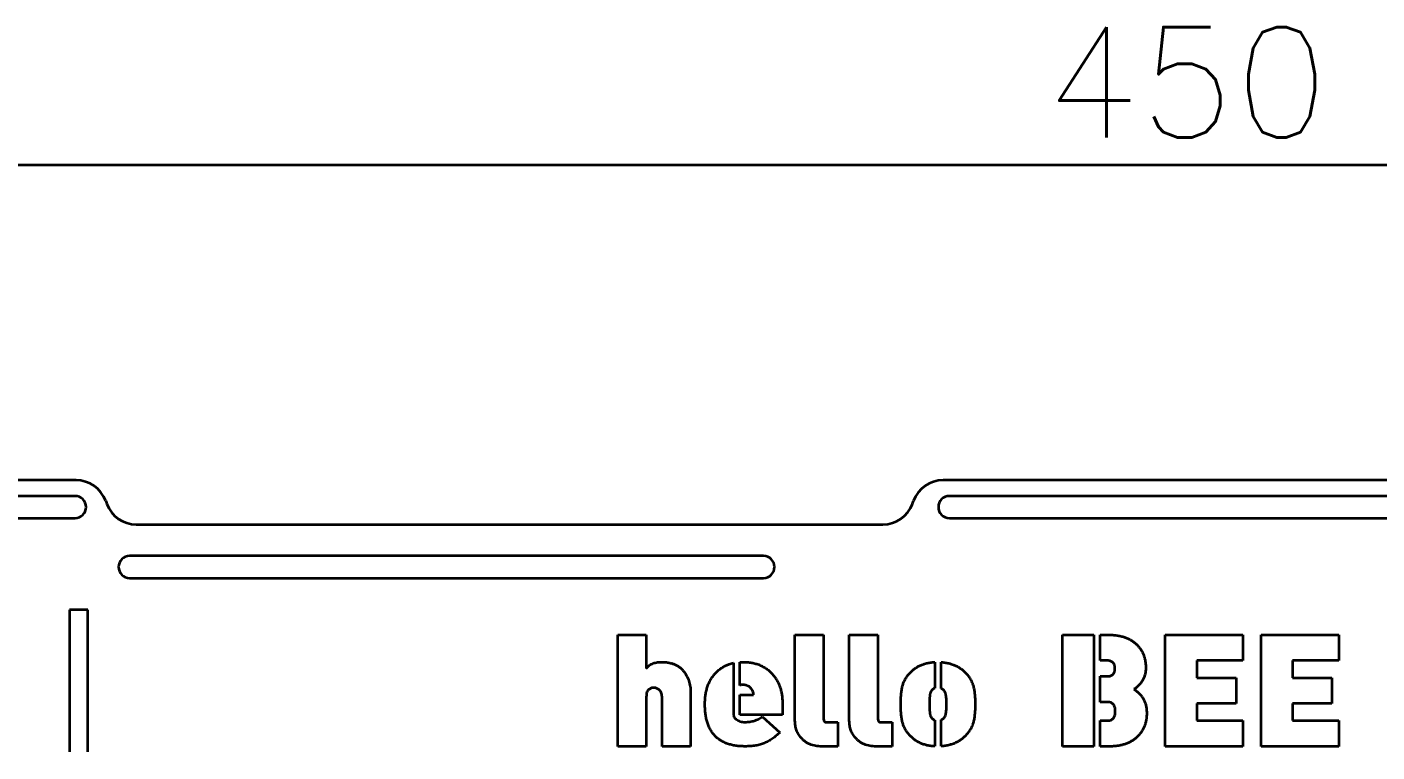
# Model space of a CAD drawing. Header units: millimetres. Extents: x 0 to 415, y 0 to 292.
# Drawn here: x 97.73 to 140.54, y 221.1 to 244.09 of the extents above; entities that cross this region are included whole.
import ezdxf
from ezdxf.enums import TextEntityAlignment as Align

# ---------------------------------------------------------------- set-up
doc = ezdxf.new("R2010")
doc.units = ezdxf.units.MM
doc.styles.add('SEACAD_txt_shx', font='txt.shx', dxfattribs={"width": 0.75})
doc.dimstyles.new('SLDDIMSTYLE0', dxfattribs={"dimtxt": 3.5, "dimasz": 3.302, "dimexe": 1.75, "dimexo": 1.75, "dimgap": 0.875, "dimtad": 1, "dimlfac": 5, "dimzin": 12, "dimdsep": 46, "dimtxsty": 'SEACAD_txt_shx', "dimblk1": '_SE_FILLED', "dimblk2": '_SE_FILLED', "dimsah": 1, "dimcen": 1.75, "dimadec": 0, "dimazin": 0, "dimtfac": 1, "dimtofl": 0, "dimtmove": 0, "dimatfit": 3, "dimfxl": 1, "dimtolj": 1, "dimtzin": 12, "dimarcsym": 0})

# ---------------------------------------------------------------- blocks, each defined once
blk = doc.blocks.new('DMBLK4')
at = {"linetype": 'Continuous', "lineweight": 35}
for points in [[(92.921, 240.264), (89.619, 239.713), (92.921, 239.163)], [(176.317, 240.264), (176.317, 239.163), (179.619, 239.713)]]:
    blk.add_hatch(color=7, dxfattribs=at).paths.add_polyline_path(points)
at = {"color": 7, "linetype": 'Continuous', "lineweight": 35}
for p, q in [((89.619, 226.469), (89.619, 241.463)), ((179.619, 226.469), (179.619, 241.463)), ((89.619, 239.713), (179.619, 239.713))]:
    blk.add_line(p, q, dxfattribs=at)
at = {"color": 7, "linetype": 'Continuous', "lineweight": 35, "style": 'SEACAD_txt_shx'}
blk.add_text('450', height=3.5, dxfattribs=at).set_placement((130.017, 244.088), align=Align.TOP_LEFT)
blk = doc.blocks.new('_SE_FILLED')
at = {"color": 0}
blk.add_line((0, 0), (-1, 0), dxfattribs=at)
blk.add_solid([(0, 0), (-1, -0.1665), (-1, 0.1665), (0, 0)], dxfattribs=at)

msp = doc.modelspace()

# ---------------------------------------------------------------- linework, layer by layer
at = {"color": 7, "linetype": 'Continuous', "lineweight": 35}
for p, q in [((99.2848, 229.7132), (94.6128, 229.7132)), ((142.4537, 229.7132), (126.7837, 229.7132)), ((99.2522, 229.2132), (96.5309, 229.2132)), ((142.2557, 229.2132), (126.9816, 229.2132)), ((100.2235, 229.0579), (100.2563, 228.9685)), ((125.8122, 228.9685), (125.845, 229.0579)), ((96.5309, 228.5132), (99.2522, 228.5132)), ((101.1951, 228.3132), (124.8735, 228.3132)), ((126.9816, 228.5132), (142.2557, 228.5132)), ((121.0863, 227.3132), (100.9822, 227.3132)), ((100.9822, 226.6132), (121.0863, 226.6132)), ((99.6587, 225.6032), (99.0787, 225.6032)), ((99.0787, 225.6032), (99.0787, 221.0957)), ((99.6587, 221.0957), (99.6587, 225.6032)), ((116.462, 224.811), (117.3689, 224.811)), ((116.462, 221.274), (116.462, 224.811)), ((117.3689, 224.811), (117.3689, 223.739)), ((122.0849, 224.811), (122.9918, 224.811)), ((122.0849, 222.0888), (122.0849, 224.811)), ((122.9918, 224.811), (122.9918, 222.1582)), ((123.8081, 224.811), (124.715, 224.811)), ((123.8081, 222.0888), (123.8081, 224.811)), ((124.715, 224.811), (124.715, 222.1582)), ((130.5646, 221.274), (130.5646, 224.811)), ((130.5646, 224.811), (131.5623, 224.811)), ((131.5623, 224.811), (131.5623, 221.274)), ((131.7623, 224.811), (132.0285, 224.811)), ((131.7623, 223.9947), (131.7623, 224.811)), ((133.8296, 224.811), (136.2924, 224.811)), ((133.8296, 221.274), (133.8296, 224.811)), ((136.2924, 224.811), (136.2924, 223.9947)), ((136.8678, 224.811), (139.3306, 224.811)), ((136.8678, 221.274), (136.8678, 224.811)), ((139.3306, 224.811), (139.3306, 223.9947)), ((120.335, 223.2091), (120.335, 223.946)), ((126.5175, 223.9474), (126.5175, 223.1204)), ((126.7175, 223.1136), (126.7175, 223.9457)), ((131.9824, 223.9947), (131.7623, 223.9947)), ((134.8272, 223.9947), (134.8272, 223.4506)), ((136.2924, 223.9947), (134.8272, 223.9947)), ((137.8654, 223.9947), (137.8654, 223.4506)), ((139.3306, 223.9947), (137.8654, 223.9947)), ((120.135, 223.9195), (120.135, 222.2716)), ((131.7623, 223.4959), (131.9824, 223.4959)), ((131.7623, 222.6797), (131.7623, 223.4959)), ((134.8272, 223.4506), (136.0763, 223.4506)), ((136.0763, 223.4506), (136.0763, 222.6343)), ((137.8654, 223.4506), (139.1145, 223.4506)), ((139.1145, 223.4506), (139.1145, 222.6343)), ((117.3689, 222.8497), (117.3689, 221.274)), ((117.8677, 221.274), (117.8677, 222.8497)), ((118.7746, 222.9773), (118.7746, 221.274)), ((120.335, 222.9064), (120.7706, 222.9064)), ((120.335, 222.2716), (120.335, 222.9064)), ((121.6853, 222.6705), (121.6853, 222.2716)), ((132.0008, 222.6797), (131.7623, 222.6797)), ((121.6853, 222.2716), (120.335, 222.2716)), ((121.0561, 222.2156), (121.5989, 221.7147)), ((134.8272, 222.6343), (134.8272, 222.0902)), ((136.0763, 222.6343), (134.8272, 222.6343)), ((137.8654, 222.6343), (137.8654, 222.0902)), ((139.1145, 222.6343), (137.8654, 222.6343)), ((123.0662, 222.0448), (123.4417, 222.0448)), ((123.4417, 222.0448), (123.4417, 221.274)), ((124.7894, 222.0448), (125.1649, 222.0448)), ((125.1649, 222.0448), (125.1649, 221.274)), ((126.5175, 222.1029), (126.5175, 221.2759)), ((126.7175, 221.2777), (126.7175, 222.1097)), ((131.7623, 222.0902), (132.0008, 222.0902)), ((131.7623, 221.274), (131.7623, 222.0902)), ((134.8272, 222.0902), (136.2924, 222.0902)), ((136.2924, 222.0902), (136.2924, 221.274)), ((137.8654, 222.0902), (139.3306, 222.0902)), ((139.3306, 222.0902), (139.3306, 221.274)), ((117.3689, 221.274), (116.462, 221.274)), ((118.7746, 221.274), (117.8677, 221.274)), ((123.4417, 221.274), (122.933, 221.274)), ((125.1649, 221.274), (124.6562, 221.274)), ((131.5623, 221.274), (130.5646, 221.274)), ((132.0894, 221.274), (131.7623, 221.274)), ((136.2924, 221.274), (133.8296, 221.274)), ((139.3306, 221.274), (136.8678, 221.274))]:
    msp.add_line(p, q, dxfattribs=at)
for centre, radius, start, end in [((99.2848, 228.7132), 1, 20.16436, 90), ((126.7837, 228.7132), 1, 90, 159.83564), ((99.2522, 228.8632), 0.35, 270, 90), ((126.9816, 228.8632), 0.35, 90, 270), ((101.1951, 229.3132), 1, 200.16436, 270), ((124.8735, 229.3132), 1, 270, 339.83564), ((100.9822, 226.9632), 0.35, 90, 270), ((121.0863, 226.9632), 0.35, 270, 90)]:
    msp.add_arc(centre, radius, start, end, dxfattribs=at)
for points, knots in [([(132.0285, 224.811), (132.0748, 224.8103), (132.1649, 224.8091), (132.2958, 224.7942), (132.4187, 224.7721), (132.5332, 224.7405), (132.6388, 224.6989), (132.7369, 224.6495), (132.8263, 224.5899), (132.9065, 224.5213), (132.9782, 224.4465), (133.04, 224.3651), (133.093, 224.2788), (133.1363, 224.1872), (133.1699, 224.09), (133.1928, 223.9876), (133.2075, 223.8799), (133.2094, 223.8063), (133.2103, 223.7687)], [0, 0, 0, 0, 0.0779925, 0.1516067, 0.2215819, 0.2880714, 0.3512949, 0.4124853, 0.4727155, 0.5316889, 0.5899227, 0.6469598, 0.7033723, 0.7601272, 0.8173581, 0.8761166, 0.936699, 1, 1, 1, 1]), ([(117.3689, 223.739), (117.3806, 223.7559), (117.4039, 223.7898), (117.4491, 223.8323), (117.4998, 223.8688), (117.5571, 223.899), (117.6215, 223.9212), (117.6921, 223.9374), (117.7689, 223.9474), (117.8223, 223.9487), (117.85, 223.9494)], [0, 0, 0, 0, 0.1126016, 0.2240123, 0.336895, 0.4535693, 0.5769128, 0.7081551, 0.8487812, 1, 1, 1, 1]), ([(117.85, 223.9494), (117.8874, 223.9486), (117.9602, 223.9472), (118.0659, 223.9338), (118.1644, 223.9108), (118.2566, 223.8804), (118.3405, 223.8382), (118.4188, 223.7898), (118.4888, 223.7302), (118.5295, 223.6846), (118.55, 223.6617)], [0, 0, 0, 0, 0.1430417, 0.2789298, 0.4070876, 0.5303925, 0.6493427, 0.7660493, 0.8822323, 1, 1, 1, 1]), ([(120.4319, 223.9494), (120.4801, 223.9484), (120.5743, 223.9465), (120.7118, 223.9285), (120.841, 223.8987), (120.9627, 223.8581), (121.0751, 223.8031), (121.181, 223.739), (121.2781, 223.6614), (121.335, 223.6012), (121.3636, 223.571)], [0, 0, 0, 0, 0.1393941, 0.2722714, 0.3998032, 0.5224453, 0.6421558, 0.7607807, 0.8797823, 1, 1, 1, 1]), ([(125.7353, 223.61), (125.7626, 223.6371), (125.8169, 223.691), (125.9081, 223.7603), (126.006, 223.8191), (126.111, 223.8664), (126.2226, 223.9045), (126.3416, 223.9299), (126.4407, 223.9435), (126.5, 223.9467), (126.5175, 223.9474)], [0, 0, 0, 0, 0.1318957, 0.26259, 0.3920335, 0.5230041, 0.6573439, 0.796017, 0.9399167, 1, 1, 1, 1]), ([(126.7175, 223.9457), (126.7238, 223.9453), (126.774, 223.942), (126.866, 223.9299), (126.9904, 223.9047), (127.1065, 223.8666), (127.215, 223.8192), (127.3157, 223.7609), (127.4079, 223.691), (127.4628, 223.6371), (127.4903, 223.61)], [0, 0, 0, 0, 0.0220347, 0.1750702, 0.3219033, 0.4626054, 0.5989661, 0.7328633, 0.8658514, 1, 1, 1, 1]), ([(132.2325, 223.7453), (132.2317, 223.765), (132.2301, 223.8018), (132.2191, 223.8537), (132.1992, 223.8975), (132.1713, 223.9339), (132.1351, 223.9622), (132.0905, 223.9808), (132.0391, 223.9936), (132.0021, 223.9943), (131.9824, 223.9947)], [0, 0, 0, 0, 0.1456359, 0.2730079, 0.3904722, 0.4989915, 0.6099666, 0.7267117, 0.8544798, 1, 1, 1, 1]), ([(118.55, 223.6617), (118.568, 223.6387), (118.6039, 223.5924), (118.6497, 223.5173), (118.6882, 223.4377), (118.7204, 223.3542), (118.744, 223.2657), (118.7619, 223.1734), (118.7727, 223.0767), (118.774, 223.0108), (118.7746, 222.9773)], [0, 0, 0, 0, 0.1191279, 0.2389711, 0.3579429, 0.4796627, 0.6035872, 0.7311792, 0.8630532, 1, 1, 1, 1]), ([(119.2281, 222.6117), (119.2289, 222.6625), (119.2303, 222.7616), (119.2474, 222.9058), (119.273, 223.0423), (119.3106, 223.1703), (119.3584, 223.2907), (119.4165, 223.4029), (119.4851, 223.5075), (119.5396, 223.5697), (119.5668, 223.6008)], [0, 0, 0, 0, 0.1423304, 0.277505, 0.4062297, 0.5310172, 0.6506883, 0.7684697, 0.8844476, 1, 1, 1, 1]), ([(119.5668, 223.6008), (119.5945, 223.6286), (119.6496, 223.6837), (119.742, 223.7547), (119.8407, 223.8154), (119.9464, 223.8643), (120.0452, 223.8985), (120.1091, 223.914), (120.135, 223.9195)], [0, 0, 0, 0, 0.1779702, 0.3527419, 0.5272018, 0.7020523, 0.8798291, 1, 1, 1, 1]), ([(121.3636, 223.571), (121.3892, 223.5403), (121.4403, 223.4791), (121.5063, 223.3795), (121.5615, 223.2741), (121.6073, 223.164), (121.6419, 223.048), (121.6675, 222.927), (121.6825, 222.8003), (121.6844, 222.7142), (121.6853, 222.6705)], [0, 0, 0, 0, 0.1226119, 0.2443414, 0.3655073, 0.4869607, 0.6095405, 0.7361037, 0.865916, 1, 1, 1, 1]), ([(125.4405, 222.6117), (125.4405, 222.6429), (125.4404, 222.7034), (125.4449, 222.7914), (125.4481, 222.8744), (125.4559, 222.9523), (125.4635, 223.0255), (125.4756, 223.0931), (125.4869, 223.156), (125.507, 223.2325), (125.5387, 223.323), (125.5906, 223.4257), (125.6556, 223.5225), (125.7085, 223.5806), (125.7353, 223.61)], [0, 0, 0, 0, 0.0873239, 0.1694197, 0.2469198, 0.3199877, 0.3885857, 0.4529681, 0.5122586, 0.5676137, 0.6743225, 0.7802347, 0.8888539, 1, 1, 1, 1]), ([(127.4903, 223.61), (127.5195, 223.5783), (127.5762, 223.5166), (127.6458, 223.4151), (127.7007, 223.3109), (127.7332, 223.2199), (127.7517, 223.1438), (127.7646, 223.0822), (127.7751, 223.0157), (127.7834, 222.9443), (127.7906, 222.8683), (127.7954, 222.787), (127.7983, 222.701), (127.7984, 222.6419), (127.7985, 222.6117)], [0, 0, 0, 0, 0.1198515, 0.2333924, 0.3417097, 0.4472425, 0.501509, 0.5599743, 0.6226163, 0.6888962, 0.7602726, 0.8354348, 0.9157635, 1, 1, 1, 1]), ([(131.9824, 223.4959), (132.0021, 223.4968), (132.0389, 223.4983), (132.0909, 223.5093), (132.1346, 223.5295), (132.1718, 223.5566), (132.1988, 223.5937), (132.2194, 223.6372), (132.23, 223.6891), (132.2316, 223.7259), (132.2325, 223.7453)], [0, 0, 0, 0, 0.1457623, 0.2732446, 0.3908109, 0.5008136, 0.6108164, 0.726793, 0.8559847, 1, 1, 1, 1]), ([(133.2103, 223.7687), (133.2093, 223.7332), (133.2075, 223.6638), (133.189, 223.563), (133.1601, 223.4678), (133.1188, 223.3785), (133.0648, 223.2957), (132.9999, 223.2188), (132.9234, 223.1477), (132.8653, 223.1072), (132.8355, 223.0864)], [0, 0, 0, 0, 0.1306961, 0.2552895, 0.3763826, 0.4962788, 0.6164651, 0.7393424, 0.8661759, 1, 1, 1, 1]), ([(117.4518, 223.08), (117.4389, 223.0684), (117.4116, 223.0439), (117.3864, 222.9898), (117.3709, 222.9241), (117.3696, 222.8758), (117.3689, 222.8497)], [0, 0, 0, 0, 0.2036613, 0.4300142, 0.6917975, 1, 1, 1, 1]), ([(117.5956, 223.1332), (117.584, 223.1324), (117.5601, 223.1309), (117.5241, 223.12), (117.487, 223.1041), (117.4638, 223.0882), (117.4518, 223.08)], [0, 0, 0, 0, 0.2242668, 0.4606843, 0.7195786, 1, 1, 1, 1]), ([(117.765, 223.08), (117.7525, 223.0883), (117.7277, 223.1048), (117.6856, 223.1207), (117.6415, 223.1311), (117.6111, 223.1324), (117.5956, 223.1332)], [0, 0, 0, 0, 0.2487308, 0.493959, 0.7437743, 1, 1, 1, 1]), ([(117.8677, 222.8497), (117.8666, 222.874), (117.8645, 222.9202), (117.8453, 222.9849), (117.8121, 223.0397), (117.7807, 223.0666), (117.765, 223.08)], [0, 0, 0, 0, 0.2770959, 0.5287789, 0.7645682, 1, 1, 1, 1]), ([(120.4305, 223.2238), (120.4158, 223.2234), (120.3873, 223.2224), (120.3556, 223.2155), (120.3387, 223.2103), (120.335, 223.2091)], [0, 0, 0, 0, 0.454218, 0.8800739, 1, 1, 1, 1]), ([(120.7706, 222.9064), (120.7695, 222.9261), (120.7673, 222.9656), (120.7497, 223.0232), (120.7195, 223.0769), (120.6802, 223.127), (120.6312, 223.1709), (120.5714, 223.2015), (120.5037, 223.2206), (120.4557, 223.2227), (120.4305, 223.2238)], [0, 0, 0, 0, 0.1140387, 0.2282658, 0.3451635, 0.4688331, 0.5958159, 0.7224447, 0.8545105, 1, 1, 1, 1]), ([(126.5175, 223.1204), (126.5087, 223.1175), (126.4896, 223.1096), (126.4622, 223.0919), (126.4357, 223.0682), (126.412, 223.0393), (126.3914, 223.0053), (126.3811, 222.9798), (126.3758, 222.9666)], [0, 0, 0, 0, 0.1277851, 0.2869346, 0.4494581, 0.6194471, 0.8032853, 1, 1, 1, 1]), ([(126.859, 222.9666), (126.8535, 222.9798), (126.8427, 223.0054), (126.8207, 223.0401), (126.7932, 223.0685), (126.7623, 223.0924), (126.7362, 223.1063), (126.7207, 223.1124), (126.7175, 223.1136)], [0, 0, 0, 0, 0.2032818, 0.3955439, 0.5811852, 0.7635655, 0.9502103, 1, 1, 1, 1]), ([(132.8355, 223.0864), (132.8677, 223.0645), (132.9307, 223.0217), (133.0133, 222.9457), (133.0839, 222.863), (133.1409, 222.7718), (133.1862, 222.6737), (133.2169, 222.5673), (133.2367, 222.4542), (133.2389, 222.3761), (133.2401, 222.3361)], [0, 0, 0, 0, 0.1307682, 0.255426, 0.3758937, 0.4949665, 0.6153114, 0.7377996, 0.8657411, 1, 1, 1, 1]), ([(126.3758, 222.9666), (126.3735, 222.9586), (126.3686, 222.9409), (126.3632, 222.9108), (126.3584, 222.8751), (126.3539, 222.8335), (126.3515, 222.7862), (126.3493, 222.7331), (126.348, 222.6743), (126.3476, 222.6332), (126.3474, 222.6117)], [0, 0, 0, 0, 0.0697945, 0.1546391, 0.2567939, 0.3725052, 0.5056988, 0.6546502, 0.8194058, 1, 1, 1, 1]), ([(126.8916, 222.6117), (126.8912, 222.6516), (126.8905, 222.7244), (126.8853, 222.8235), (126.8761, 222.9025), (126.8641, 222.9474), (126.859, 222.9666)], [0, 0, 0, 0, 0.3349255, 0.6108091, 0.8327543, 1, 1, 1, 1]), ([(132.2424, 222.3878), (132.2419, 222.4107), (132.241, 222.4537), (132.2297, 222.5138), (132.2107, 222.5648), (132.1843, 222.6075), (132.1492, 222.6406), (132.106, 222.6632), (132.0559, 222.6781), (132.0198, 222.6791), (132.0008, 222.6797)], [0, 0, 0, 0, 0.1588646, 0.2971195, 0.4213611, 0.5338857, 0.6415008, 0.7512816, 0.8687839, 1, 1, 1, 1]), ([(120.5035, 221.274), (120.4519, 221.2747), (120.3519, 221.2761), (120.207, 221.2935), (120.0717, 221.3176), (119.947, 221.3553), (119.8312, 221.4013), (119.7262, 221.4599), (119.6304, 221.5278), (119.5452, 221.6067), (119.4699, 221.6965), (119.4049, 221.7965), (119.3497, 221.907), (119.3058, 222.028), (119.2698, 222.1591), (119.246, 222.3009), (119.2306, 222.4529), (119.229, 222.5575), (119.2281, 222.6117)], [0, 0, 0, 0, 0.0728907, 0.1414972, 0.2061228, 0.2671332, 0.3255923, 0.3821365, 0.4367577, 0.4913861, 0.5459419, 0.6022059, 0.6597456, 0.7203334, 0.7840541, 0.8519076, 0.923435, 1, 1, 1, 1]), ([(120.135, 222.2716), (120.1358, 222.2586), (120.1374, 222.2325), (120.1559, 222.1964), (120.1818, 222.1616), (120.2058, 222.1432), (120.2186, 222.1334)], [0, 0, 0, 0, 0.22994, 0.4623485, 0.7123521, 1, 1, 1, 1]), ([(120.502, 222.0448), (120.5269, 222.0455), (120.5764, 222.0467), (120.6499, 222.0544), (120.7218, 222.0682), (120.792, 222.0863), (120.8606, 222.1108), (120.9276, 222.1405), (120.9932, 222.1753), (121.035, 222.2021), (121.0561, 222.2156)], [0, 0, 0, 0, 0.126486, 0.2523749, 0.3760867, 0.4992998, 0.6218939, 0.7469281, 0.8724019, 1, 1, 1, 1]), ([(125.7353, 221.6119), (125.7086, 221.6416), (125.6559, 221.7), (125.5903, 221.7971), (125.5391, 221.9), (125.5069, 221.9903), (125.4868, 222.0668), (125.4758, 222.1298), (125.4635, 222.1974), (125.4559, 222.2703), (125.4481, 222.3484), (125.4449, 222.4317), (125.4404, 222.52), (125.4405, 222.5805), (125.4405, 222.6117)], [0, 0, 0, 0, 0.1115213, 0.2200182, 0.3264018, 0.4323681, 0.4876609, 0.5475336, 0.6111918, 0.6797126, 0.7526982, 0.8307711, 0.9127744, 1, 1, 1, 1]), ([(126.3474, 222.6117), (126.3476, 222.5902), (126.348, 222.5488), (126.3493, 222.4898), (126.3515, 222.4366), (126.354, 222.3894), (126.3584, 222.3478), (126.3632, 222.3118), (126.3686, 222.2817), (126.3735, 222.264), (126.3758, 222.256)], [0, 0, 0, 0, 0.1802378, 0.3466483, 0.4953058, 0.6262597, 0.7437128, 0.8456661, 0.9303433, 1, 1, 1, 1]), ([(126.3758, 222.256), (126.381, 222.2428), (126.3911, 222.2174), (126.4125, 222.1839), (126.4352, 222.1544), (126.4625, 222.1315), (126.4895, 222.1137), (126.5087, 222.1059), (126.5175, 222.1029)], [0, 0, 0, 0, 0.1971874, 0.3786627, 0.5516075, 0.712353, 0.8718849, 1, 1, 1, 1]), ([(126.7175, 222.1097), (126.7207, 222.1109), (126.7362, 222.117), (126.762, 222.131), (126.7937, 222.154), (126.8202, 222.1832), (126.843, 222.2173), (126.8535, 222.2428), (126.859, 222.256)], [0, 0, 0, 0, 0.0499706, 0.2370509, 0.4178234, 0.6063573, 0.7962438, 1, 1, 1, 1]), ([(126.859, 222.256), (126.8641, 222.2753), (126.8761, 222.3204), (126.8853, 222.3996), (126.8905, 222.4989), (126.8912, 222.5717), (126.8916, 222.6117)], [0, 0, 0, 0, 0.1669179, 0.390388, 0.665731, 1, 1, 1, 1]), ([(127.7985, 222.6117), (127.7985, 222.5812), (127.7983, 222.5221), (127.7954, 222.4359), (127.7906, 222.3546), (127.7833, 222.2781), (127.7751, 222.2064), (127.7646, 222.1397), (127.7517, 222.0781), (127.7332, 222.002), (127.7007, 221.911), (127.6458, 221.8068), (127.5762, 221.7053), (127.5195, 221.6436), (127.4903, 221.6119)], [0, 0, 0, 0, 0.0847835, 0.1643501, 0.2400699, 0.3113529, 0.3781987, 0.4407586, 0.4991475, 0.5533429, 0.6587376, 0.7669131, 0.8803054, 1, 1, 1, 1]), ([(132.0008, 222.0902), (132.0198, 222.0912), (132.0557, 222.093), (132.1063, 222.1064), (132.1492, 222.1302), (132.1843, 222.1639), (132.2107, 222.2072), (132.2299, 222.2594), (132.2408, 222.3207), (132.2419, 222.3646), (132.2424, 222.3878)], [0, 0, 0, 0, 0.1299235, 0.2457108, 0.3550811, 0.4626416, 0.5753126, 0.6997197, 0.8412433, 1, 1, 1, 1]), ([(133.2401, 222.3361), (133.2391, 222.2966), (133.2374, 222.2192), (133.2222, 222.1062), (133.1976, 221.9994), (133.1628, 221.8988), (133.118, 221.8046), (133.0628, 221.7168), (132.9981, 221.635), (132.9237, 221.5601), (132.8414, 221.493), (132.7528, 221.4336), (132.6571, 221.385), (132.5557, 221.3441), (132.448, 221.3124), (132.3339, 221.2898), (132.2137, 221.2761), (132.1315, 221.2747), (132.0894, 221.274)], [0, 0, 0, 0, 0.0670833, 0.1314511, 0.1932698, 0.253179, 0.3118809, 0.3701214, 0.4289782, 0.4888591, 0.5490353, 0.6092556, 0.6697467, 0.7311576, 0.7947791, 0.8602658, 0.9285202, 1, 1, 1, 1]), ([(120.2186, 222.1334), (120.2382, 222.1196), (120.2779, 222.0916), (120.347, 222.0648), (120.4223, 222.0478), (120.4748, 222.0459), (120.502, 222.0448)], [0, 0, 0, 0, 0.2372944, 0.4801606, 0.7298085, 1, 1, 1, 1]), ([(122.2833, 221.5404), (122.2672, 221.5594), (122.2355, 221.597), (122.1964, 221.6591), (122.1606, 221.7225), (122.1338, 221.7903), (122.1107, 221.8603), (122.0971, 221.934), (122.0859, 222.0103), (122.0853, 222.0623), (122.0849, 222.0888)], [0, 0, 0, 0, 0.1250251, 0.2469191, 0.3686337, 0.4906088, 0.6126937, 0.7387134, 0.8668865, 1, 1, 1, 1]), ([(122.9918, 222.1582), (122.9927, 222.1416), (122.9942, 222.1123), (123.0064, 222.0736), (123.0328, 222.0482), (123.0549, 222.046), (123.0662, 222.0448)], [0, 0, 0, 0, 0.3264308, 0.5746249, 0.7815675, 1, 1, 1, 1]), ([(124.0065, 221.5404), (123.9904, 221.5594), (123.9587, 221.597), (123.9195, 221.6591), (123.8838, 221.7225), (123.857, 221.7903), (123.8339, 221.8603), (123.8203, 221.934), (123.8091, 222.0103), (123.8084, 222.0623), (123.8081, 222.0888)], [0, 0, 0, 0, 0.1250251, 0.2469191, 0.3686337, 0.4906088, 0.6126937, 0.7387134, 0.8668865, 1, 1, 1, 1]), ([(124.715, 222.1582), (124.7158, 222.1416), (124.7173, 222.1123), (124.7296, 222.0736), (124.756, 222.0482), (124.778, 222.046), (124.7894, 222.0448)], [0, 0, 0, 0, 0.3264308, 0.5746249, 0.7815675, 1, 1, 1, 1]), ([(121.1199, 221.3788), (121.0763, 221.3624), (120.986, 221.3283), (120.8379, 221.2973), (120.6757, 221.277), (120.5623, 221.275), (120.5035, 221.274)], [0, 0, 0, 0, 0.2218882, 0.459591, 0.7194026, 1, 1, 1, 1]), ([(121.5989, 221.7147), (121.56, 221.6778), (121.4848, 221.6064), (121.365, 221.514), (121.2447, 221.4367), (121.1607, 221.3978), (121.1199, 221.3788)], [0, 0, 0, 0, 0.2727807, 0.5286199, 0.7705444, 1, 1, 1, 1]), ([(122.933, 221.274), (122.899, 221.2747), (122.8325, 221.2762), (122.736, 221.2894), (122.6452, 221.3096), (122.5605, 221.3386), (122.4818, 221.3764), (122.4093, 221.423), (122.3417, 221.4766), (122.3028, 221.519), (122.2833, 221.5404)], [0, 0, 0, 0, 0.1407847, 0.2747913, 0.4020412, 0.5249892, 0.6442618, 0.762409, 0.8804876, 1, 1, 1, 1]), ([(124.6562, 221.274), (124.6221, 221.2747), (124.5557, 221.2762), (124.4592, 221.2894), (124.3684, 221.3096), (124.2837, 221.3386), (124.2049, 221.3764), (124.1325, 221.423), (124.0648, 221.4766), (124.026, 221.519), (124.0065, 221.5404)], [0, 0, 0, 0, 0.1407847, 0.2747913, 0.4020412, 0.5249892, 0.6442618, 0.762409, 0.8804876, 1, 1, 1, 1]), ([(126.5175, 221.2759), (126.5, 221.2766), (126.4404, 221.2798), (126.3411, 221.2934), (126.2223, 221.3189), (126.1106, 221.3564), (126.0055, 221.4034), (125.9077, 221.4622), (125.8167, 221.5311), (125.7626, 221.5848), (125.7353, 221.6119)], [0, 0, 0, 0, 0.0601174, 0.2049114, 0.3436712, 0.4770678, 0.6088587, 0.7383832, 0.8680219, 1, 1, 1, 1]), ([(127.4903, 221.6119), (127.4631, 221.5848), (127.4087, 221.5305), (127.3155, 221.462), (127.2151, 221.4034), (127.1066, 221.3559), (126.9905, 221.319), (126.8663, 221.2932), (126.7743, 221.2814), (126.7238, 221.278), (126.7175, 221.2777)], [0, 0, 0, 0, 0.1336426, 0.2668832, 0.4008712, 0.5373244, 0.6778702, 0.8239994, 0.9779539, 1, 1, 1, 1])]:
    msp.add_open_spline(points, degree=3, knots=knots, dxfattribs=at)
msp.add_open_spline([(120.335, 223.946), (120.3673, 223.9478), (120.3996, 223.9486), (120.4319, 223.9494)], degree=3, dxfattribs=at)

# ---------------------------------------------------------------- dimensions: what is measured, and where the dimension line sits
dim = msp.add_linear_dim(base=(89.6187, 239.7132), p1=(89.6187, 224.7191), p2=(179.6187, 224.7191), angle=0, text='\\A1;<>', dimstyle='SLDDIMSTYLE0', dxfattribs=at)
dim.commit()
dim.dimension.update_dxf_attribs({"geometry": 'DMBLK4', "text_midpoint": (134.6187, 239.7132), "dimtype": 161})

doc.saveas('drawing.dxf')
